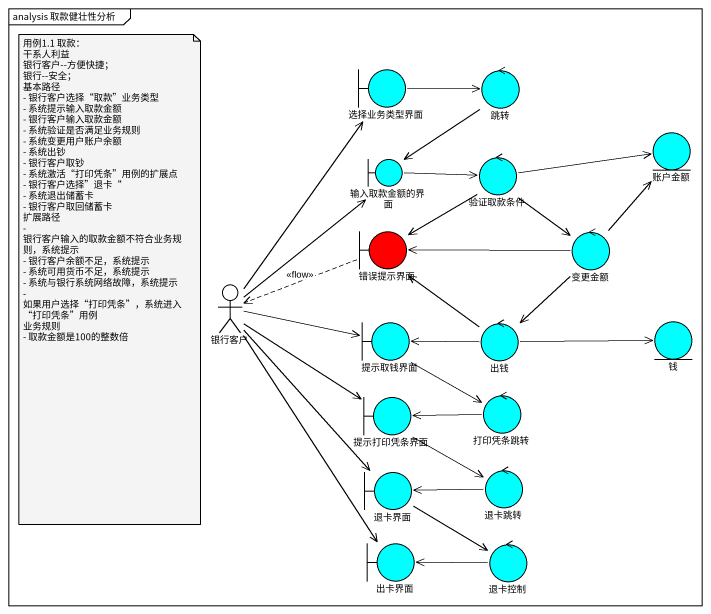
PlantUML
@startuml
mainframe analysis 取款健壮性分析
boundary 选择业务类型界面 #00FFFF
control 跳转 #00FFFF
entity 账户金额 #00FFFF
boundary 输入取款金额的界面 #00FFFF
control 验证取款条件 #00FFFF
boundary 错误提示界面 #FF0000
control 变更金额 #00FFFF
actor 银行客户
boundary 提示取钱界面 #00FFFF
control 出钱 #00FFFF
entity 钱 #00FFFF
boundary 提示打印凭条界面 #00FFFF
control 打印凭条跳转 #00FFFF
boundary 退卡界面 #00FFFF
control 退卡跳转 #00FFFF
boundary 出卡界面 #00FFFF
control 退卡控制 #00FFFF
选择业务类型界面 -right-> 跳转
跳转 --> 输入取款金额的界面
输入取款金额的界面 -right-> 验证取款条件
验证取款条件 -right-> 账户金额
验证取款条件 --> 错误提示界面
验证取款条件 --> 变更金额
错误提示界面 .left.> 银行客户 : <<flow>>
变更金额 -up-> 账户金额
变更金额 -left-> 错误提示界面
变更金额 --> 出钱
银行客户 -up-> 选择业务类型界面
银行客户 -up-> 输入取款金额的界面
银行客户 -right-> 提示取钱界面
银行客户 --> 提示打印凭条界面
银行客户 --> 退卡界面
银行客户 --> 出卡界面
提示取钱界面 --> 打印凭条跳转
出钱 -up-> 错误提示界面
出钱 -left-> 提示取钱界面
出钱 -right-> 钱
提示打印凭条界面 --> 退卡跳转
打印凭条跳转 -left-> 提示打印凭条界面
退卡界面 --> 退卡控制
退卡跳转 -left-> 退卡界面
退卡控制 -left-> 出卡界面
note as N1
  用例1.1 取款：
  干系人利益
  银行客户--方便快捷；
  银行--安全；
  基本路径
  - 银行客户选择“取款”业务类型
  - 系统提示输入取款金额
  - 银行客户输入取款金额
  - 系统验证是否满足业务规则
  - 系统变更用户账户余额
  - 系统出钞
  - 银行客户取钞
  - 系统激活“打印凭条”用例的扩展点
  - 银行客户选择”退卡“
  - 系统退出储蓄卡
  - 银行客户取回储蓄卡
  扩展路径
  - 银行客户输入的取款金额不符合业务规则，系统提示
  - 银行客户余额不足，系统提示
  - 系统可用货币不足，系统提示
  - 系统与银行系统网络故障，系统提示
  - 如果用户选择“打印凭条”，系统进入“打印凭条”用例
  业务规则
  - 取款金额是100的整数倍
end note
@enduml
